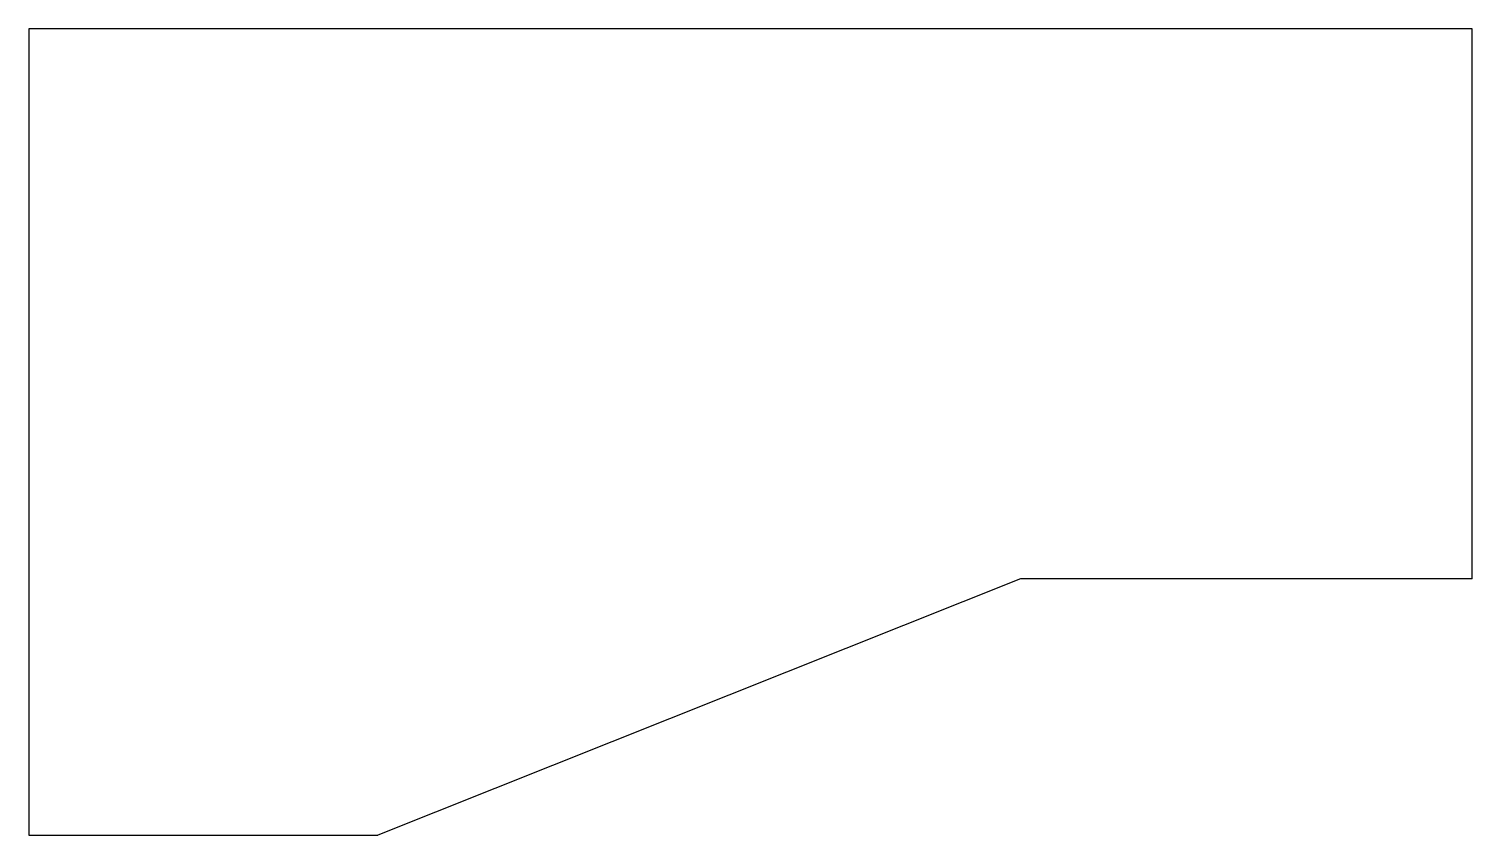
# Model space of a CAD drawing. Header units: millimetres. Extents: x -225 to 225, y -126 to 126.
import ezdxf

# ---------------------------------------------------------------- set-up
doc = ezdxf.new("R2010")
doc.units = ezdxf.units.MM

msp = doc.modelspace()

# ---------------------------------------------------------------- linework, layer by layer
at = {"color": 7, "linetype": 'Continuous', "lineweight": 25}
for p, q in [((225, 125.75), (-225, 125.75)), ((-225, 125.75), (-225, -125.75)), ((225, -45.75), (225, 125.75)), ((84.19, -45.75), (-116.24, -125.75)), ((225, -45.75), (84.19, -45.75)), ((-225, -125.75), (-116.24, -125.75))]:
    msp.add_line(p, q, dxfattribs=at)

doc.saveas('drawing.dxf')
